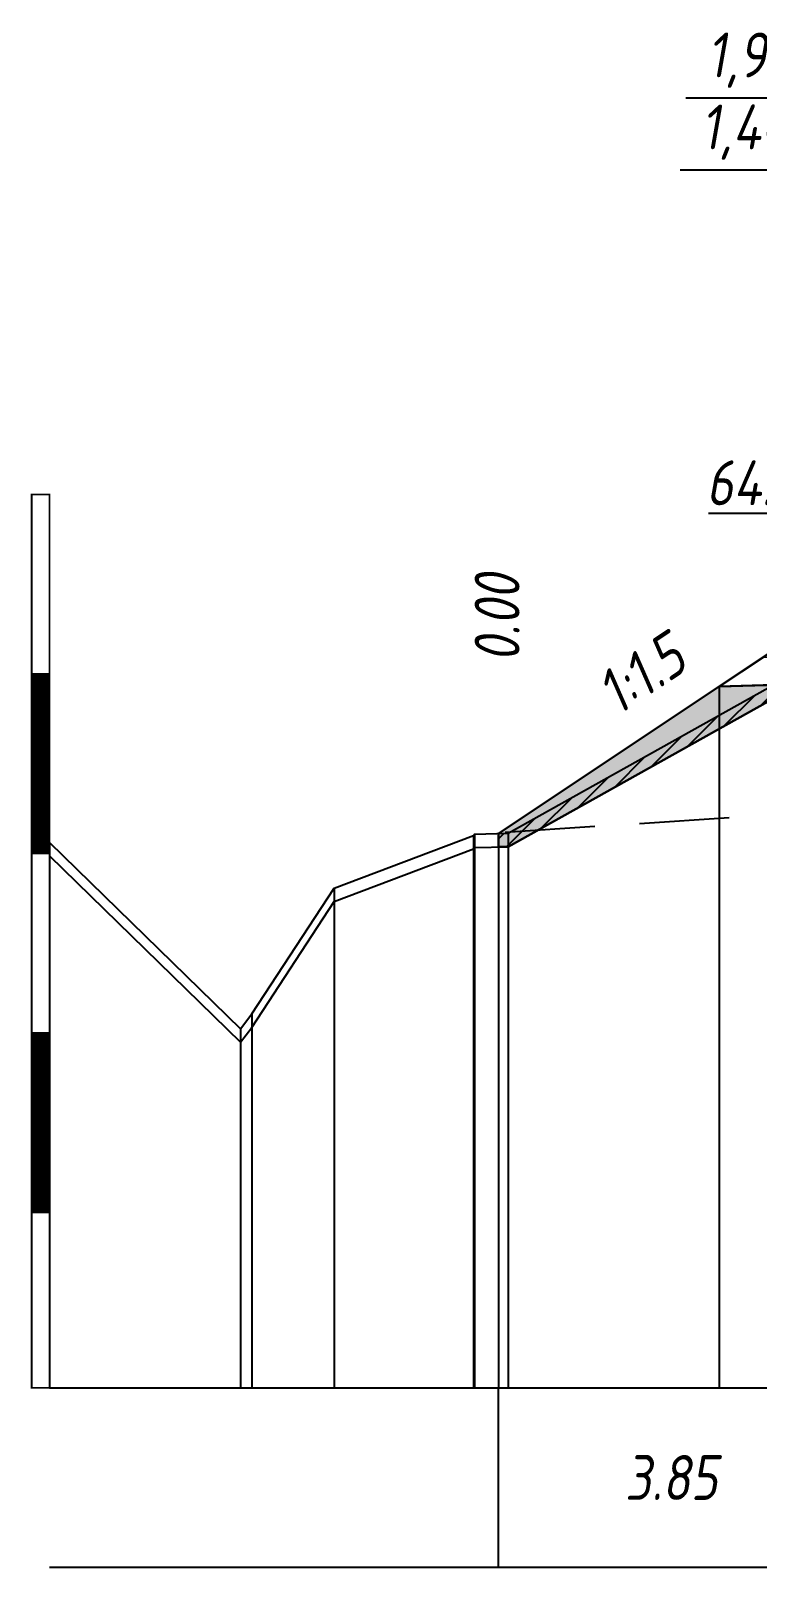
# Model space of a CAD drawing. Extents: x -717 to 1451, y -133302 to 233.
# Drawn here: x 78.9 to 119.4, y -131059 to -130973.4 of the extents above; entities that cross this region are included whole.
import ezdxf
from ezdxf.enums import TextEntityAlignment as Align

# ---------------------------------------------------------------- set-up
doc = ezdxf.new("R2010")
doc.units = 0
doc.linetypes.add('штриховая', pattern=[0.75, 0.5, -0.25])
for name, color, linetype in [('Интерполированный поперечник', 2, 'Continuous'), ('Код_514', 1, 'Continuous'), ('Контур_0', 7, 'Continuous'), ('Контур_2660', 7, 'Continuous'), ('Контур_508', 7, 'Continuous'), ('Контур_512', 7, 'Continuous'), ('Контур_513', 7, 'Continuous'), ('Красный поперечник', 1, 'Continuous'), ('Линейка абсолютных высот', 7, 'Continuous'), ('Объём_2660', 7, 'Continuous'), ('Объём_2661', 7, 'Continuous'), ('Объём_2666', 7, 'Continuous'), ('Объём_2667', 7, 'Continuous'), ('Объём_2668', 7, 'Continuous'), ('Объём_2669', 7, 'Continuous'), ('Объём_2675', 7, 'Continuous'), ('Откосы', 7, 'Continuous'), ('Отметки покрытия', 7, 'Continuous'), ('Рабочие отметки', 7, 'Continuous'), ('Таблица', 7, 'Continuous'), ('Уклоны проезжей части', 7, 'Continuous'), ('Черный поперечник', 3, 'Continuous')]:
    doc.layers.add(name, color=color, linetype=linetype)
for name, color, linetype, true_color in [('Контур_2540', 2, 'Continuous', 0xffff00), ('Контур_2570', 7, 'Continuous', 0x80ff00), ('Контур_2736', 4, 'Continuous', 0x00ffff), ('Контур_2737', 4, 'Continuous', 0x00ffff), ('Контур_2738', 4, 'Continuous', 0x00ffff), ('Контур_2739', 4, 'Continuous', 0x00ffff), ('Контур_2741', 4, 'Continuous', 0x00ffff), ('Контур_2742', 4, 'Continuous', 0x00ffff), ('Контур_2743', 4, 'Continuous', 0x00ffff), ('Контур_2744', 7, 'Continuous', 0xa4ffff), ('Контур_2745', 7, 'Continuous', 0xa4ffff), ('Контур_2747', 4, 'Continuous', 0x00ffff), ('Контур_2748', 4, 'Continuous', 0x00ffff), ('Контур_2749', 4, 'Continuous', 0x00ffff), ('Контур_2750', 4, 'Continuous', 0x00ffff), ('Контур_2751', 4, 'Continuous', 0x00ffff), ('Контур_2752', 4, 'Continuous', 0x00ffff), ('Контур_402', 7, 'Continuous', 0xff6464), ('Контур_703', 4, 'Continuous', 0x00ffff), ('Контур_705', 4, 'Continuous', 0x00ffff), ('Контур_707', 4, 'Continuous', 0x00ffff), ('Контур_720', 131, 'Continuous', 0xaaffff), ('Объём_2540', 2, 'Continuous', 0xffff00), ('Объём_2570', 7, 'Continuous', 0x80ff00), ('Объём_2600', 7, 'Continuous', 0x808000)]:
    doc.layers.add(name, color=color, linetype=linetype, true_color=true_color)
doc.styles.get("Standard").update_dxf_attribs({"font": 'txt', "height": 2.5})
doc.styles.add('М', font='romand.shx', dxfattribs={"width": 0.8, "oblique": 10, "height": 2.5})
doc.dimstyles.new('ISO-25', dxfattribs={"dimtxt": 2.5, "dimasz": 2.5, "dimexe": 1.25, "dimexo": 0.625, "dimtad": 1, "dimtxsty": 'Standard', "dimcen": 2.5, "dimadec": 0, "dimazin": 0, "dimtfac": 1, "dimtmove": 0, "dimatfit": 3, "dimfxl": 1, "dimarcsym": 0})
pattern_1 = [(45.000001252, (0, 0), (-0.026516505928, 0.026516504769), []), (135.00000034, (0, 0), (-0.02651650519, -0.026516505506), [])]

# ---------------------------------------------------------------- blocks, each defined once
blk = doc.blocks.new('_Oblique')
at = {"color": 0, "linetype": 'ByBlock', "lineweight": -2}
blk.add_line((-0.5, -0.5), (0.5, 0.5), dxfattribs=at)
blk = doc.blocks.new('*D4070')
at = {"color": 0, "lineweight": -2, "transparency": 16777216}
for p, q in [((124.251, -131004.725), (124.251, -130979.911)), ((131.251, -131004.445), (131.251, -130979.911)), ((124.251, -130981.161), (115.118, -130981.161)), ((131.251, -130981.161), (124.251, -130981.161))]:
    blk.add_line(p, q, dxfattribs=at)
at = {"layer": 'Defpoints', "color": 0, "transparency": 16777216}
for p in [(131.251, -130981.161), (131.251, -131005.07), (124.251, -131005.35)]:
    blk.add_point(p, dxfattribs=at)
at = {"color": 0, "lineweight": -2, "transparency": 16777216, "rotation": 180}
blk.add_blockref('_Oblique', (124.251, -130981.161), dxfattribs=at)
at = {"color": 0, "lineweight": -2, "transparency": 16777216}
blk.add_blockref('_Oblique', (131.251, -130981.161), dxfattribs=at)
at = {"color": 0, "transparency": 16777216, "insert": (118.658, -130979.047), "char_height": 2.5, "width": 8.75, "attachment_point": 5, "style": 'М'}
blk.add_mtext('1,40', dxfattribs=at)
blk = doc.blocks.new('*D4075')
at = {"color": 0, "lineweight": -2, "transparency": 16777216}
for p, q in [((124.251, -131004.725), (124.251, -130975.899)), ((133.751, -131004.395), (133.751, -130975.899)), ((124.251, -130977.149), (115.44, -130977.149)), ((133.751, -130977.149), (124.251, -130977.149))]:
    blk.add_line(p, q, dxfattribs=at)
at = {"layer": 'Defpoints', "color": 0, "transparency": 16777216}
for p in [(133.751, -130977.149), (133.751, -131005.02), (124.251, -131005.35)]:
    blk.add_point(p, dxfattribs=at)
at = {"color": 0, "lineweight": -2, "transparency": 16777216, "rotation": 180}
blk.add_blockref('_Oblique', (124.251, -130977.149), dxfattribs=at)
at = {"color": 0, "lineweight": -2, "transparency": 16777216}
blk.add_blockref('_Oblique', (133.751, -130977.149), dxfattribs=at)
at = {"color": 0, "transparency": 16777216, "insert": (118.98, -130975.036), "char_height": 2.5, "width": 8.75, "attachment_point": 5, "style": 'М'}
blk.add_mtext('1,90', dxfattribs=at)

msp = doc.modelspace()

# ---------------------------------------------------------------- hatches: boundary and pattern name
at = {"layer": 'Линейка абсолютных высот'}
h = msp.add_hatch(dxfattribs=at)
h.set_pattern_fill('ANSI37', scale=0.3, style=0)
h.set_pattern_definition(pattern_1)
h.paths.add_polyline_path([(80, -131019.235), (80, -131009.235), (79, -131009.235), (79, -131019.235)])
h = msp.add_hatch(dxfattribs=at)
h.set_pattern_fill('ANSI37', scale=0.3, style=0)
h.set_pattern_definition(pattern_1)
h.paths.add_polyline_path([(80, -131039.235), (80, -131029.235), (79, -131029.235), (79, -131039.235)])
at = {"layer": 'Объём_2570'}
h = msp.add_hatch(dxfattribs=at)
h.set_pattern_fill('ANSI31', color=256, scale=0.2)
h.paths.add_polyline_path([(122.354, -131009.591), (120.657, -131010.404), (105.538, -131018.859), (105, -131018.872), (105, -131018.122), (105.538, -131018.109), (120.657, -131009.654), (122.354, -131008.841)])
h.paths.add_polyline_path([(274.663, -131009.846), (274.441, -131009.928), (262.805, -131013.207), (260.782, -131011.897), (257.741, -131009.778), (257.566, -131009.777), (252.007, -131009.121), (251.503, -131009.043), (246.058, -131007.183), (246.058, -131006.433), (251.503, -131008.293), (252.007, -131008.371), (257.566, -131009.027), (257.741, -131009.028), (260.782, -131011.147), (262.805, -131012.457), (274.441, -131009.178), (274.663, -131009.096)])
at = {"layer": 'Объём_2600'}
h = msp.add_hatch(dxfattribs=at)
h.set_pattern_fill('HONEY', color=5, scale=0.3)
h.paths.add_polyline_path([(105, -131018.122), (117.286, -131009.932), (121.933, -131009.792), (120.657, -131010.404), (105.538, -131018.859), (105, -131018.872)])
h.paths.add_polyline_path([(265.497, -131010.811), (267.224, -131011.962), (262.805, -131013.207), (260.782, -131011.897), (258.941, -131010.614)])

# ---------------------------------------------------------------- linework, layer by layer
at = {"layer": 'Интерполированный поперечник', "linetype": 'штриховая', "ltscale": 10, "flags": 128}
msp.add_lwpolyline([(105.368, -131018.049), (251.985, -131008.373)], dxfattribs=at)
at = {"layer": 'Код_514'}
msp.add_line((105, -131059), (105, -131049), dxfattribs=at)
at = {"layer": 'Контур_0', "flags": 128}
for points in [[(124.251, -131005.288), (105, -131018.122), (105, -131018.122), (105, -131018.122), (105, -131018.122), (105, -131018.122), (105, -131018.122), (105, -131018.122), (105, -131018.122), (105, -131018.122), (105, -131018.122), (105, -131018.122), (105, -131018.122), (105, -131018.122), (105, -131018.122), (105, -131018.122)], [(124.251, -131005.288), (105, -131018.122), (105, -131018.122), (105, -131018.122), (105, -131018.122), (105, -131018.122), (105, -131018.122), (105, -131018.122), (105, -131018.122), (105, -131018.122), (105, -131018.122), (105, -131018.122), (105, -131018.122), (105, -131018.122), (105, -131018.122), (105, -131018.122), (105, -131018.122), (105, -131018.122), (105, -131018.122), (105, -131018.122), (105, -131018.122), (105, -131018.122), (105, -131018.122), (105, -131018.122), (105, -131018.122), (105, -131018.122), (105, -131018.122), (105, -131018.122), (105, -131018.122), (105, -131018.122)]]:
    msp.add_lwpolyline(points, dxfattribs=at)
at = {"layer": 'Контур_2540', "flags": 128}
msp.add_lwpolyline([(143.645, -131009.141), (117.286, -131009.932), (119.751, -131008.288), (143.645, -131007.81), (143.645, -131009.141), (143.645, -131009.141)], dxfattribs=at)
at = {"layer": 'Контур_2570', "flags": 128}
msp.add_lwpolyline([(80, -131019.363), (90.624, -131029.75), (91.254, -131028.923), (95.853, -131021.908), (103.599, -131018.98), (103.655, -131018.906), (105.538, -131018.859), (105.538, -131018.859), (120.657, -131010.404), (122.354, -131009.591), (122.354, -131008.841), (122.568, -131008.817), (128.681, -131008.723), (134.359, -131008.361), (143.645, -131007.851), (152.459, -131007.734), (176.747, -131007.145), (180.639, -131007.05), (191.323, -131006.842), (214.411, -131006.391)], dxfattribs=at)
at = {"layer": 'Контур_2660', "flags": 128}
msp.add_lwpolyline([(117.286, -131009.932), (143.645, -131009.141)], dxfattribs=at)
at = {"layer": 'Контур_2736', "flags": 128}
msp.add_lwpolyline([(124.251, -131005.288), (105, -131018.122)], dxfattribs=at)
at = {"layer": 'Контур_2737', "flags": 128}
msp.add_lwpolyline([(105, -131018.122), (105, -131018.122)], dxfattribs=at)
at = {"layer": 'Контур_2738', "flags": 128}
msp.add_lwpolyline([(105, -131018.122), (105, -131018.122)], dxfattribs=at)
at = {"layer": 'Контур_2739', "flags": 128}
msp.add_lwpolyline([(105, -131018.122), (105, -131018.122)], dxfattribs=at)
at = {"layer": 'Контур_2741', "flags": 128}
msp.add_lwpolyline([(105, -131018.122), (105, -131018.122)], dxfattribs=at)
at = {"layer": 'Контур_2742', "flags": 128}
msp.add_lwpolyline([(105, -131018.122), (105, -131018.122)], dxfattribs=at)
at = {"layer": 'Контур_2743', "flags": 128}
msp.add_lwpolyline([(105, -131018.122), (105, -131018.122)], dxfattribs=at)
at = {"layer": 'Контур_2744', "flags": 128}
msp.add_lwpolyline([(105, -131018.122), (105, -131018.122)], dxfattribs=at)
msp.add_lwpolyline([(105, -131018.122), (105, -131018.122)], dxfattribs=at)
msp.add_lwpolyline([(105, -131018.122), (105, -131018.122)], dxfattribs=at)
msp.add_lwpolyline([(105, -131018.122), (105, -131018.122)], dxfattribs=at)
msp.add_lwpolyline([(105, -131018.122), (105, -131018.122)], dxfattribs=at)
msp.add_lwpolyline([(105, -131018.122), (105, -131018.122)], dxfattribs=at)
at = {"layer": 'Контур_2745', "flags": 128}
msp.add_lwpolyline([(105, -131018.122), (105, -131018.122)], dxfattribs=at)
msp.add_lwpolyline([(105, -131018.122), (105, -131018.122)], dxfattribs=at)
msp.add_lwpolyline([(105, -131018.122), (105, -131018.122)], dxfattribs=at)
msp.add_lwpolyline([(105, -131018.122), (105, -131018.122)], dxfattribs=at)
msp.add_lwpolyline([(105, -131018.122), (105, -131018.122)], dxfattribs=at)
msp.add_lwpolyline([(105, -131018.122), (105, -131018.122)], dxfattribs=at)
at = {"layer": 'Контур_2747', "flags": 128}
msp.add_lwpolyline([(105, -131018.122), (105, -131018.122)], dxfattribs=at)
at = {"layer": 'Контур_2748', "flags": 128}
msp.add_lwpolyline([(105, -131018.122), (105, -131018.122)], dxfattribs=at)
at = {"layer": 'Контур_2749', "flags": 128}
msp.add_lwpolyline([(105, -131018.122), (105, -131018.122)], dxfattribs=at)
at = {"layer": 'Контур_2750', "flags": 128}
msp.add_lwpolyline([(105, -131018.122), (105, -131018.122)], dxfattribs=at)
at = {"layer": 'Контур_2751', "flags": 128}
msp.add_lwpolyline([(105, -131018.122), (105, -131018.122)], dxfattribs=at)
at = {"layer": 'Контур_2752', "flags": 128}
msp.add_lwpolyline([(105, -131018.122), (105, -131018.122)], dxfattribs=at)
at = {"layer": 'Контур_402', "flags": 128}
msp.add_lwpolyline([(117.286, -131009.932), (143.645, -131009.141), (143.645, -131007.851), (152.459, -131007.734), (176.747, -131007.145), (180.639, -131007.05), (191.323, -131006.842), (196.444, -131006.742), (197.71, -131006.767), (197.71, -131006.717), (198.975, -131006.743), (198.975, -131006.693), (229.751, -131007.308), (229.751, -131009.738), (265.497, -131010.811)], dxfattribs=at)
at = {"layer": 'Контур_508', "flags": 128}
msp.add_lwpolyline([(105, -131018.122), (117.286, -131009.932), (143.645, -131009.141), (143.645, -131007.851), (152.459, -131007.734), (176.747, -131007.145), (180.639, -131007.05), (191.323, -131006.842), (196.444, -131006.742), (197.71, -131006.767), (197.71, -131006.717), (198.975, -131006.743), (198.975, -131006.693), (229.751, -131007.308), (229.751, -131009.738), (265.497, -131010.811), (272.442, -131015.44), (274.442, -131015.44), (283.79, -131009.209)], dxfattribs=at)
at = {"layer": 'Контур_512', "flags": 128}
msp.add_lwpolyline([(105, -131018.122), (117.286, -131009.932), (143.645, -131009.141)], dxfattribs=at)
at = {"layer": 'Контур_513', "flags": 128}
msp.add_lwpolyline([(105, -131018.122), (117.286, -131009.932), (143.645, -131009.141), (143.645, -131007.851), (152.459, -131007.734), (176.747, -131007.145), (180.639, -131007.05), (191.323, -131006.842), (196.444, -131006.742), (197.71, -131006.767), (197.71, -131006.717), (198.975, -131006.743), (198.975, -131006.693), (229.751, -131007.308), (229.751, -131009.738), (265.497, -131010.811), (272.442, -131015.44), (274.442, -131015.44), (283.79, -131009.209)], dxfattribs=at)
at = {"layer": 'Контур_703', "flags": 128}
for points in [[(124.251, -131005.288), (105, -131018.122)], [(105, -131018.122), (105, -131018.122)]]:
    msp.add_lwpolyline(points, dxfattribs=at)
at = {"layer": 'Контур_705', "flags": 128}
msp.add_lwpolyline([(105, -131018.122), (105, -131018.122)], dxfattribs=at)
at = {"layer": 'Контур_707', "flags": 128}
msp.add_lwpolyline([(105, -131018.122), (105, -131018.122)], dxfattribs=at)
at = {"layer": 'Контур_720', "flags": 128}
msp.add_lwpolyline([(105, -131018.122), (105, -131018.122)], dxfattribs=at)
at = {"layer": 'Красный поперечник'}
for p, q in [((105, -131018.122), (124.251, -131005.288)), ((117.286, -131009.932), (117.286, -131049)), ((105, -131018.122), (105, -131049))]:
    msp.add_line(p, q, dxfattribs=at)
at = {"layer": 'Линейка абсолютных высот', "color": 7, "const_width": 0.1, "flags": 128}
for points in [[(80, -131009.235), (80, -130999.235), (79, -130999.235), (79, -131009.235), (80, -131009.235)], [(80, -131019.235), (80, -131009.235), (79, -131009.235), (79, -131019.235), (80, -131019.235)], [(80, -131029.235), (80, -131019.235), (79, -131019.235), (79, -131029.235), (80, -131029.235)], [(80, -131039.235), (80, -131029.235), (79, -131029.235), (79, -131039.235), (80, -131039.235)], [(80, -131049), (80, -131039.235), (79, -131039.235), (79, -131049), (80, -131049)]]:
    msp.add_lwpolyline(points, dxfattribs=at)
at = {"layer": 'Объём_2540', "flags": 128}
msp.add_lwpolyline([(143.645, -131009.141), (117.286, -131009.932), (119.751, -131008.288), (143.645, -131007.81), (143.645, -131009.141), (143.645, -131009.141)], dxfattribs=at)
at = {"layer": 'Объём_2570', "flags": 128}
msp.add_lwpolyline([(122.354, -131009.591), (120.657, -131010.404), (105.538, -131018.859), (105, -131018.872), (105, -131018.122), (105.538, -131018.109), (120.657, -131009.654), (122.354, -131008.841), (122.354, -131009.591), (122.354, -131009.591)], dxfattribs=at)
at = {"layer": 'Объём_2600', "flags": 128}
msp.add_lwpolyline([(105, -131018.122), (117.286, -131009.932), (121.933, -131009.792), (120.657, -131010.404), (105.538, -131018.859), (105, -131018.872), (105, -131018.122), (105, -131018.122)], dxfattribs=at)
at = {"layer": 'Объём_2660', "flags": 128}
msp.add_lwpolyline([(117.286, -131009.932), (143.645, -131009.141)], dxfattribs=at)
at = {"layer": 'Объём_2661', "flags": 128}
msp.add_lwpolyline([(124.251, -131005.288), (105, -131018.122)], dxfattribs=at)
at = {"layer": 'Объём_2666', "flags": 128}
msp.add_lwpolyline([(124.251, -131005.288), (105, -131018.122)], dxfattribs=at)
at = {"layer": 'Объём_2667', "flags": 128}
msp.add_lwpolyline([(105, -131018.122), (105, -131018.122)], dxfattribs=at)
msp.add_lwpolyline([(105, -131018.122), (105, -131018.122)], dxfattribs=at)
at = {"layer": 'Объём_2668', "flags": 128}
msp.add_lwpolyline([(105, -131018.122), (105, -131018.122)], dxfattribs=at)
msp.add_lwpolyline([(105, -131018.122), (105, -131018.122)], dxfattribs=at)
at = {"layer": 'Объём_2669', "flags": 128}
msp.add_lwpolyline([(105, -131018.122), (105, -131018.122)], dxfattribs=at)
msp.add_lwpolyline([(105, -131018.122), (105, -131018.122)], dxfattribs=at)
at = {"layer": 'Объём_2675', "flags": 128}
msp.add_lwpolyline([(105, -131018.122), (105, -131018.122)], dxfattribs=at)
msp.add_lwpolyline([(105, -131018.122), (105, -131018.122)], dxfattribs=at)
msp.add_lwpolyline([(105, -131018.122), (105, -131018.122)], dxfattribs=at)
msp.add_lwpolyline([(105, -131018.122), (105, -131018.122)], dxfattribs=at)
msp.add_lwpolyline([(105, -131018.122), (105, -131018.122)], dxfattribs=at)
msp.add_lwpolyline([(105, -131018.122), (105, -131018.122)], dxfattribs=at)
msp.add_lwpolyline([(105, -131018.122), (105, -131018.122)], dxfattribs=at)
msp.add_lwpolyline([(105, -131018.122), (105, -131018.122)], dxfattribs=at)
msp.add_lwpolyline([(105, -131018.122), (105, -131018.122)], dxfattribs=at)
msp.add_lwpolyline([(105, -131018.122), (105, -131018.122)], dxfattribs=at)
msp.add_lwpolyline([(105, -131018.122), (105, -131018.122)], dxfattribs=at)
msp.add_lwpolyline([(105, -131018.122), (105, -131018.122)], dxfattribs=at)
at = {"layer": 'Отметки покрытия', "color": 1}
msp.add_line((124.251, -131000.288), (116.701, -131000.288), dxfattribs=at)
at = {"layer": 'Таблица'}
for p, q in [((80, -131049), (308.79, -131049)), ((80, -131059), (308.79, -131059))]:
    msp.add_line(p, q, dxfattribs=at)
at = {"layer": 'Черный поперечник', "color": 7}
for p, q in [((80, -131018.613), (80, -131049)), ((103.599, -131018.23), (103.599, -131049)), ((103.655, -131018.156), (103.655, -131049)), ((105.538, -131018.109), (105.538, -131049)), ((95.853, -131021.158), (95.853, -131049)), ((91.254, -131028.173), (91.254, -131049)), ((90.624, -131029), (90.624, -131049))]:
    msp.add_line(p, q, dxfattribs=at)
at = {"layer": 'Черный поперечник', "flags": 128}
msp.add_lwpolyline([(80, -131018.613), (90.624, -131029), (91.254, -131028.173), (95.853, -131021.158), (103.599, -131018.23), (103.655, -131018.156), (105.538, -131018.109), (120.657, -131009.654), (122.354, -131008.841), (122.568, -131008.817), (128.681, -131008.723), (134.359, -131008.361), (143.645, -131007.851), (152.459, -131007.734), (176.747, -131007.145), (180.639, -131007.05), (191.323, -131006.842), (214.411, -131006.391)], dxfattribs=at)

# ---------------------------------------------------------------- texts
at = {"layer": 'Код_514', "style": 'М', "oblique": 10, "width": 0.8}
msp.add_text('3.85', height=2.5, dxfattribs=at).set_placement((114.626, -131054), align=Align.MIDDLE_CENTER)
at = {"layer": 'Откосы', "color": 1, "style": 'М', "oblique": 10, "width": 0.8}
msp.add_text('1:1.5', height=2.5, rotation=33.69007, dxfattribs=at).set_placement((114.071, -131010.873), align=Align.BOTTOM_CENTER)
at = {"layer": 'Отметки покрытия', "color": 1, "style": 'М', "oblique": 10, "width": 0.8}
msp.add_text('64.79', height=2.5, dxfattribs=at).set_placement((123.251, -131000.583), align=Align.BOTTOM_RIGHT)
at = {"layer": 'Рабочие отметки', "color": 1, "style": 'М', "oblique": 10, "width": 0.8}
msp.add_text('0.00', height=2.5, rotation=90, dxfattribs=at).set_placement((104.922, -131008.553), align=Align.MIDDLE_LEFT)
at = {"layer": 'Уклоны проезжей части', "color": 1, "style": 'М', "oblique": 10, "width": 0.8}
msp.add_text('1:1.5', height=2.5, rotation=33.69007, dxfattribs=at).set_placement((114.071, -131010.873), align=Align.BOTTOM_CENTER)

# ---------------------------------------------------------------- dimensions: what is measured, and where the dimension line sits
at = {"color": 5}
for base, p2, picture, middle in [((133.751, -130977.149), (133.751, -131005.02), '*D4075', (118.98, -130977.149)), ((131.251, -130981.161), (131.251, -131005.07), '*D4070', (118.658, -130981.161))]:
    dim = msp.add_linear_dim(base=base, p1=(124.251, -131005.35), p2=p2, angle=180, dimstyle='ISO-25', override={"dimasz": 1, "dimlfac": 0.2, "dimzin": 0, "dimtxsty": 'М', "dimblk1": 'Oblique', "dimblk2": 'Oblique', "dimsah": 1}, dxfattribs=at)
    dim.commit()
    dim.dimension.update_dxf_attribs({"geometry": picture, "text_midpoint": middle, "dimtype": 160})

doc.saveas('drawing.dxf')
